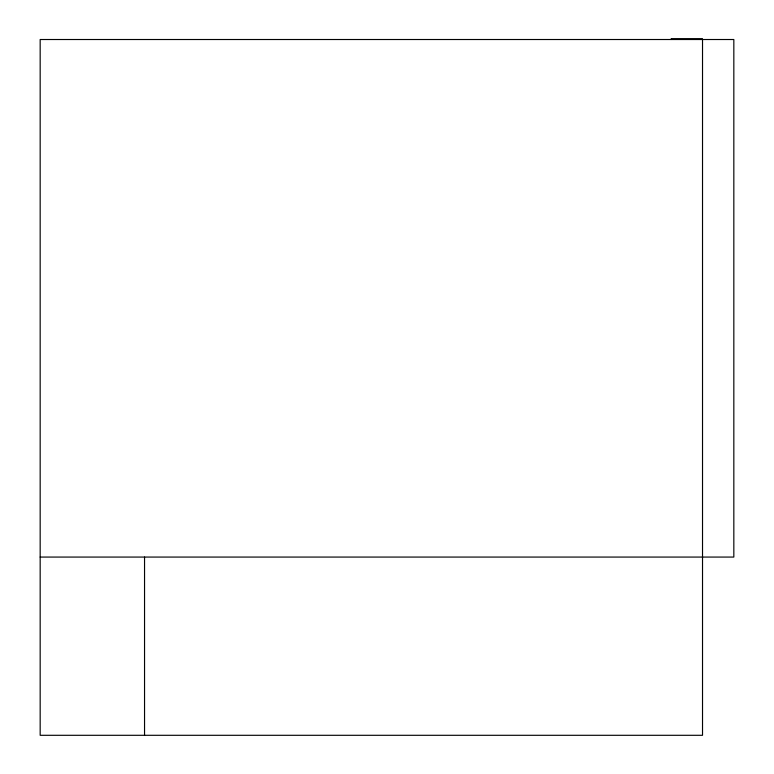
<?xml version="1.0" encoding="UTF-8"?>
<svg xmlns="http://www.w3.org/2000/svg" width="774" height="774" viewBox="0 0 774 774"><rect width="100%" height="100%" fill="white"/><g stroke="black" fill="none" stroke-linecap="round" stroke-linejoin="round"><path stroke-width="1.16" d="M702.521 38.7L671.203 38.7L671.203 39.513M40.171 557.067L733.829 557.067L733.829 39.513L40.171 39.513L40.171 735.3L702.521 735.3L702.521 39.513M144.544 557.067L144.544 735.3"/></g></svg>
